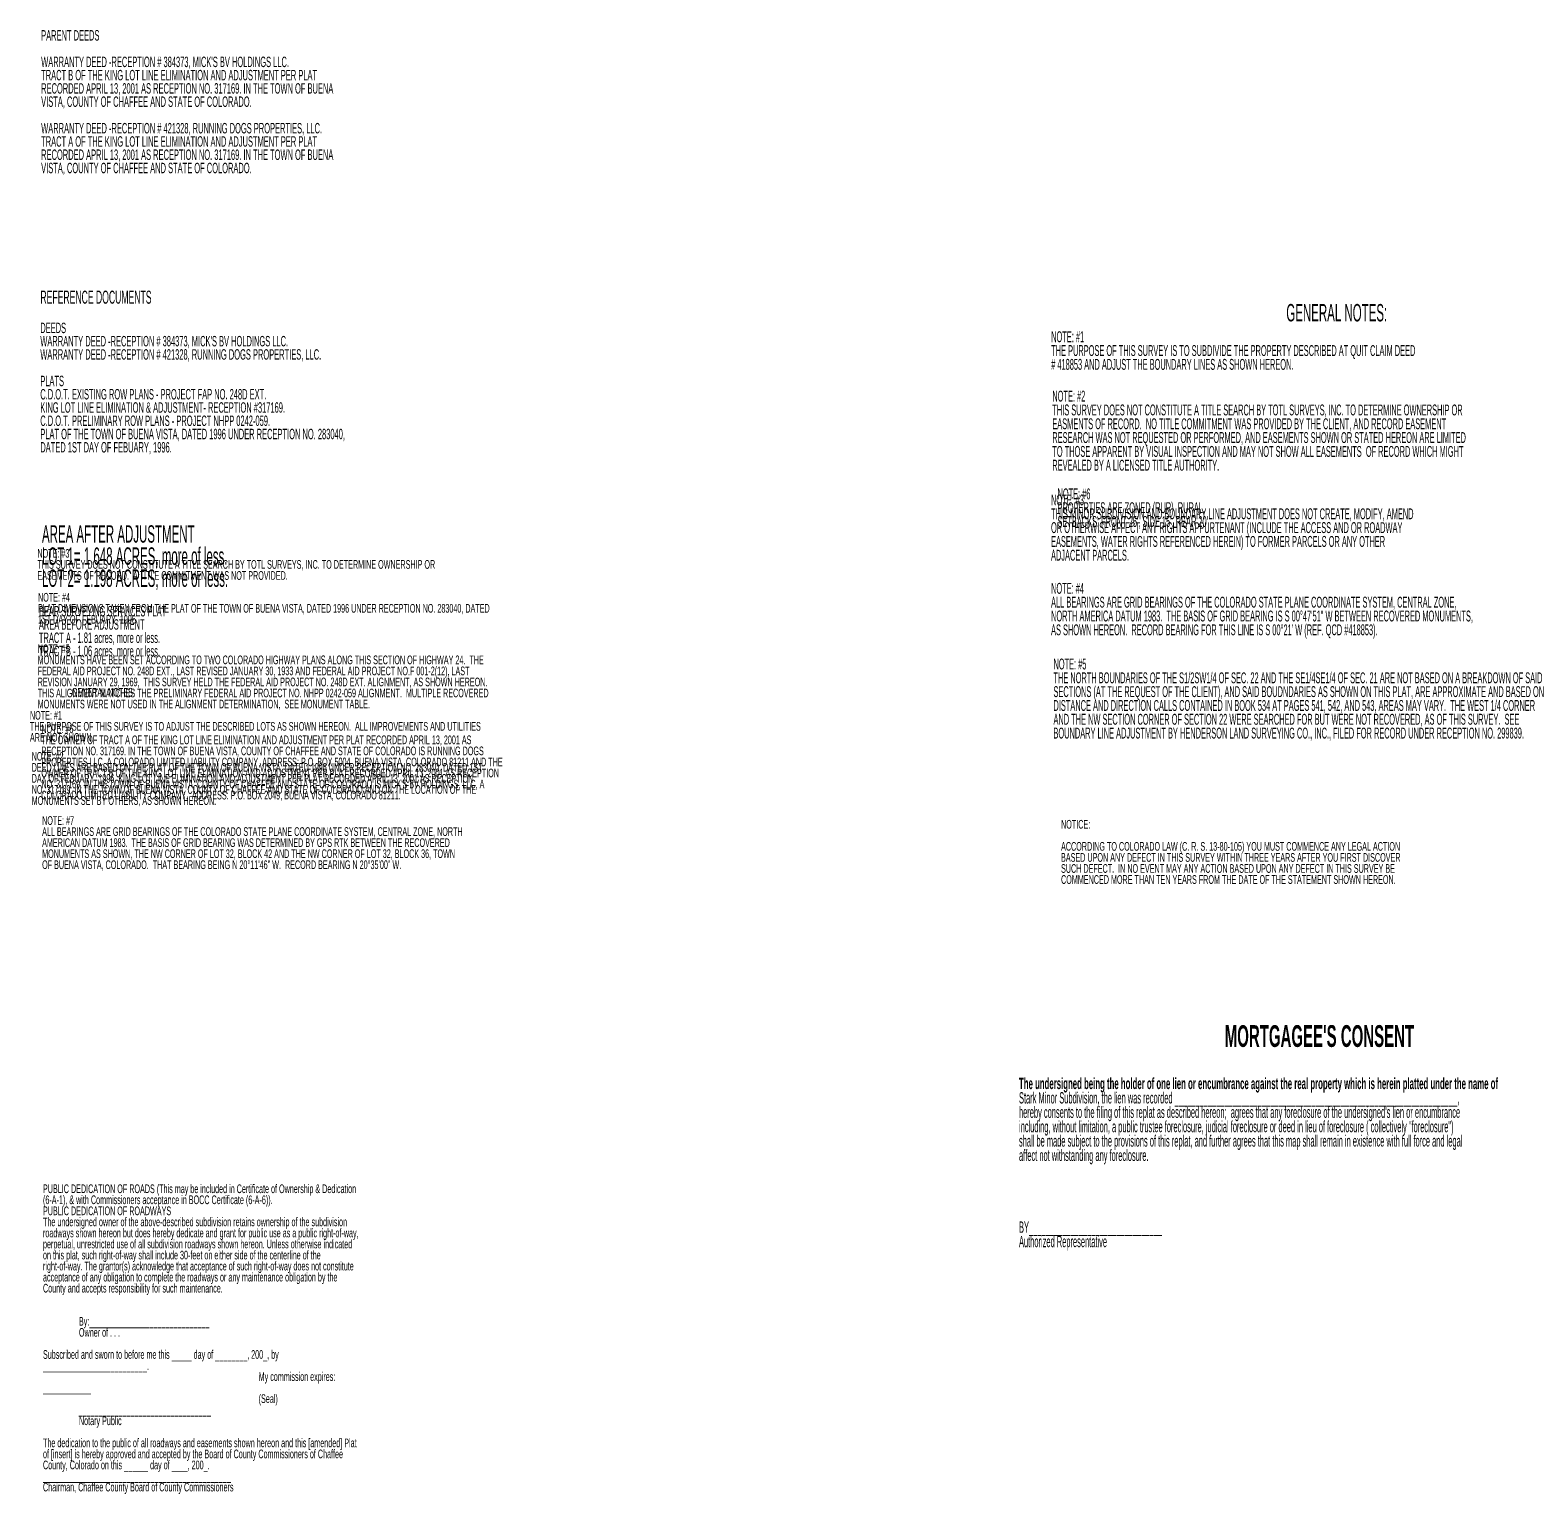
# Model space of a CAD drawing. Extents: x 2835785 to 2851632, y 1243954 to 1251877.
# Drawn here: x 2845797.4 to 2846265.1, y 1246261.6 to 1246718.5 of the extents above; entities that cross this region are included whole.
import ezdxf

# ---------------------------------------------------------------- set-up
doc = ezdxf.new("R2010")
doc.units = 0
doc.header["$MEASUREMENT"] = 0
doc.layers.add('Layout', color=5, linetype='Continuous', true_color=0x0000ff)
doc.layers.add('Misc_', color=7, linetype='Continuous', true_color=0x808000)
doc.styles.add('Arial31', font='arialbd.ttf', dxfattribs={"width": 0.383768, "height": 8.625})
doc.styles.add('Arial32', font='arialbd.ttf', dxfattribs={"width": 0.383872, "height": 4.485})

msp = doc.modelspace()

# ---------------------------------------------------------------- texts
at = {"layer": 'Layout'}
for s, height, width, p in [('PARENT DEEDS', 3.2583, 0.49368, (2845800.93, 1246715.21)), ("WARRANTY DEED -RECEPTION # 384373, MICK'S BV HOLDINGS LLC.", 3.2583, 0.49368, (2845800.93, 1246706.93)), ('TRACT B OF THE KING LOT LINE ELIMINATION AND ADJUSTMENT PER PLAT ', 3.2583, 0.49368, (2845800.93, 1246702.79)), ('RECORDED APRIL 13, 2001 AS RECEPTION NO. 317169. IN THE TOWN OF BUENA ', 3.2583, 0.49368, (2845800.93, 1246698.65)), ('VISTA, COUNTY OF CHAFFEE AND STATE OF COLORADO.', 3.2583, 0.49368, (2845800.93, 1246694.51)), ('WARRANTY DEED -RECEPTION # 421328, RUNNING DOGS PROPERTIES, LLC.', 3.2583, 0.49368, (2845800.93, 1246686.23)), ('TRACT A OF THE KING LOT LINE ELIMINATION AND ADJUSTMENT PER PLAT ', 3.2583, 0.49368, (2845800.93, 1246682.09)), ('RECORDED APRIL 13, 2001 AS RECEPTION NO. 317169. IN THE TOWN OF BUENA ', 3.2583, 0.49368, (2845800.93, 1246677.95)), ('VISTA, COUNTY OF CHAFFEE AND STATE OF COLORADO.', 3.2583, 0.49368, (2845800.93, 1246673.81)), ('REFERENCE DOCUMENTS', 4.0733, 0.494032, (2845800.7, 1246633.08)), ('GENERAL NOTES:', 5.4317, 0.493846, (2846189.64, 1246627.55)), ('DEEDS', 3.258, 0.49368, (2845800.66, 1246623.9)), ("WARRANTY DEED -RECEPTION # 384373, MICK'S BV HOLDINGS LLC.", 3.2583, 0.49368, (2845800.66, 1246619.76)), ('NOTE: #1 ', 3.395, 0.493735, (2846116.24, 1246621.07)), ('WARRANTY DEED -RECEPTION # 421328, RUNNING DOGS PROPERTIES, LLC.', 3.2583, 0.49368, (2845800.66, 1246615.62)), ('THE PURPOSE OF THIS SURVEY IS TO SUBDIVIDE THE PROPERTY DESCRIBED AT QUIT CLAIM DEED ', 3.395, 0.493735, (2846116.24, 1246616.76)), ('# 418853 AND ADJUST THE BOUNDARY LINES AS SHOWN HEREON.', 3.395, 0.493735, (2846116.24, 1246612.45)), ('PLATS', 3.258, 0.49368, (2845800.66, 1246607.34)), ('C.D.O.T. EXISTING ROW PLANS - PROJECT FAP NO. 248D EXT.', 3.2583, 0.49368, (2845800.66, 1246603.2)), ('NOTE: #2', 3.395, 0.493735, (2846116.59, 1246602.54)), ('KING LOT LINE ELIMINATION & ADJUSTMENT- RECEPTION #317169.', 3.2583, 0.49368, (2845800.66, 1246599.06)), ('THIS SURVEY DOES NOT CONSTITUTE A TITLE SEARCH BY TOTL SURVEYS, INC. TO DETERMINE OWNERSHIP OR ', 3.395, 0.493735, (2846116.59, 1246598.22)), ('C.D.O.T. PRELIMINARY ROW PLANS - PROJECT NHPP 0242-059.', 3.2583, 0.49368, (2845800.66, 1246594.92)), ('EASMENTS OF RECORD.  NO TITLE COMMITMENT WAS PROVIDED BY THE CLIENT, AND RECORD EASEMENT ', 3.395, 0.493735, (2846116.59, 1246593.91)), ('PLAT OF THE TOWN OF BUENA VISTA, DATED 1996 UNDER RECEPTION NO. 283040, ', 3.2583, 0.49368, (2845800.66, 1246590.78)), ('DATED 1ST DAY OF FEBUARY, 1996.', 3.2583, 0.49368, (2845800.66, 1246586.64)), ('RESEARCH WAS NOT REQUESTED OR PERFORMED, AND EASEMENTS SHOWN OR STATED HEREON ARE LIMITED ', 3.395, 0.493735, (2846116.59, 1246589.6)), ('TO THOSE APPARENT BY VISUAL INSPECTION AND MAY NOT SHOW ALL EASEMENTS  OF RECORD WHICH MIGHT ', 3.395, 0.493735, (2846116.59, 1246585.28)), ('REVEALED BY A LICENSED TITLE AUTHORITY.', 3.395, 0.493735, (2846116.59, 1246580.97)), ('NOTE: #3 ', 3.395, 0.493735, (2846116.19, 1246570.13)), ('NOTE: #6', 3.395, 0.493735, (2846118.21, 1246572.02)), ('PROPERTIES ARE ZONED (RUR)  RURAL.', 3.395, 0.493735, (2846118.21, 1246567.71)), ('THIS MINOR SUBDIVISION AND BOUNDARY LINE ADJUSTMENT DOES NOT CREATE, MODIFY, AMEND ', 3.395, 0.493735, (2846116.19, 1246565.82)), ("SETBACKS: FRONT 25', SIDE 15', REAR 20'", 3.395, 0.493735, (2846118.21, 1246563.39)), ('AREA AFTER ADJUSTMENT', 5.4317, 0.493846, (2845801.19, 1246558.5)), ('OR OTHERWISE AFFECT ANY RIGHTS APPURTENANT (INCLUDE THE ACCESS AND OR ROADWAY ', 3.395, 0.493735, (2846116.19, 1246561.5)), ('LOT 1= 1.648 ACRES, more of less.', 5.4317, 0.493846, (2845801.19, 1246551.6)), ('EASEMENTS, WATER RIGHTS REFERENCED HEREIN) TO FORMER PARCELS OR ANY OTHER ', 3.395, 0.493735, (2846116.19, 1246557.19)), ('THIS SURVEY DOES NOT CONSTITUTE A TITLE SEARCH BY TOTL SURVEYS, INC. TO DETERMINE OWNERSHIP OR ', 2.715, 0.494403, (2845799.77, 1246550.35)), ('NOTE: #3', 2.715, 0.494403, (2845799.77, 1246553.8)), ('ADJACENT PARCELS.', 3.395, 0.493735, (2846116.19, 1246552.88)), ('EASEMENTS OF RECORD.  A TITLE COMMITMENT WAS NOT PROVIDED.', 2.715, 0.494403, (2845799.77, 1246546.9)), ('LOT 2= 1.198 ACRES, more or less.', 5.4317, 0.493846, (2845801.19, 1246544.7)), ('NOTE: #4', 3.395, 0.493735, (2846116.2, 1246542.54)), ('NOTE: #4', 2.715, 0.494403, (2845799.95, 1246540.1)), ('PLAT DIMENSIONS TAKEN FROM THE PLAT OF THE TOWN OF BUENA VISTA, DATED 1996 UNDER RECEPTION NO. 283040, DATED ', 2.715, 0.494403, (2845799.95, 1246536.65)), ('BEAR SURVEYING SERVICES PLAT ', 3.2583, 0.49368, (2845800.22, 1246535.48)), ('ALL BEARINGS ARE GRID BEARINGS OF THE COLORADO STATE PLANE COORDINATE SYSTEM, CENTRAL ZONE, ', 3.395, 0.493735, (2846116.2, 1246538.23)), ('1ST DAY OF FEBUARY, 1996.', 2.715, 0.494403, (2845799.95, 1246533.2)), ('AREA BEFORE ADJUSTMENT', 3.2583, 0.49368, (2845800.22, 1246531.34)), ('NORTH AMERICA DATUM 1983.  THE BASIS OF GRID BEARING IS S 00%%D47\'51" W BETWEEN RECOVERED MONUMENTS, ', 3.395, 0.493735, (2846116.2, 1246533.91)), ('TRACT A - 1.81 acres, more or less.', 3.2583, 0.49368, (2845800.22, 1246527.2)), ("AS SHOWN HEREON.  RECORD BEARING FOR THIS LINE IS S 00%%D21' W (REF. QCD #418853).", 3.395, 0.493735, (2846116.2, 1246529.6)), ('NOTE: #5', 2.715, 0.494403, (2845799.85, 1246524.01)), ('TRACT B - 1.06 acres, more or less.', 3.2583, 0.49368, (2845800.22, 1246523.06)), ('MONUMENTS HAVE BEEN SET ACCORDING TO TWO COLORADO HIGHWAY PLANS ALONG THIS SECTION OF HIGHWAY 24.  THE ', 2.715, 0.494403, (2845799.85, 1246520.56)), ('FEDERAL AID PROJECT NO. 248D EXT., LAST REVISED JANUARY 30, 1933 AND FEDERAL AID PROJECT NO.F 001-2(12), LAST ', 2.715, 0.494403, (2845799.85, 1246517.11)), ('NOTE: #5', 3.395, 0.493735, (2846116.95, 1246518.93)), ('REVISION JANUARY 29, 1969,  THIS SURVEY HELD THE FEDERAL AID PROJECT NO. 248D EXT. ALIGNMENT, AS SHOWN HEREON.  ', 2.715, 0.494403, (2845799.85, 1246513.67)), ('THE NORTH BOUNDARIES OF THE S1/2SW1/4 OF SEC. 22 AND THE SE1/4SE1/4 OF SEC. 21 ARE NOT BASED ON A BREAKDOWN OF SAID ', 3.395, 0.493735, (2846116.95, 1246514.62)), ('THIS ALIGNMENT MATCHES THE PRELIMINARY FEDERAL AID PROJECT NO. NHPP 0242-059 ALIGNMENT.  MULTIPLE RECOVERED ', 2.715, 0.494403, (2845799.85, 1246510.22)), ('GENERAL NOTES:', 2.715, 0.494403, (2845810.48, 1246510.44)), ('SECTIONS (AT THE REQUEST OF THE CLIENT), AND SAID BOUDNDARIES AS SHOWN ON THIS PLAT, ARE APPROXIMATE AND BASED ON ', 3.395, 0.493735, (2846116.95, 1246510.31)), ('NOTE: #1  ', 2.715, 0.494403, (2845797.43, 1246503.26)), ('MONUMENTS WERE NOT USED IN THE ALIGNMENT DETERMINATION,  SEE MONUMENT TABLE.', 2.715, 0.494403, (2845799.85, 1246506.77)), ('DISTANCE AND DIRECTION CALLS CONTAINED IN BOOK 534 AT PAGES 541, 542, AND 543, AREAS MAY VARY.  THE WEST 1/4 CORNER ', 3.395, 0.493735, (2846116.95, 1246505.99)), ('THE PURPOSE OF THIS SURVEY IS TO ADJUST THE DESCRIBED LOTS AS SHOWN HEREON.  ALL IMPROVEMENTS AND UTILITIES  ', 2.715, 0.494403, (2845797.43, 1246499.81)), ('NOTE: #6', 2.715, 0.494403, (2845800.98, 1246499.05)), ('AND THE NW SECTION CORNER OF SECTION 22 WERE SEARCHED FOR BUT WERE NOT RECOVERED, AS OF THIS SURVEY.  SEE ', 3.395, 0.493735, (2846116.95, 1246501.68)), ('BOUNDARY LINE ADJUSTMENT BY HENDERSON LAND SURVEYING CO., INC., FILED FOR RECORD UNDER RECEPTION NO. 299839.', 3.395, 0.493735, (2846116.95, 1246497.37)), ('ARE NOT SHOWN.', 2.715, 0.494403, (2845797.43, 1246496.36)), ('THE OWNER OF TRACT A OF THE KING LOT LINE ELIMINATION AND ADJUSTMENT PER PLAT RECORDED APRIL 13, 2001 AS ', 2.715, 0.494403, (2845800.98, 1246495.6)), ('NOTE: #2', 2.715, 0.494403, (2845797.97, 1246490.45)), ('RECEPTION NO. 317169. IN THE TOWN OF BUENA VISTA, COUNTY OF CHAFFEE AND STATE OF COLORADO IS RUNNING DOGS ', 2.715, 0.494403, (2845800.98, 1246492.15)), ('PROPERTIES LLC, A COLORADO LIMITED LIABILITY COMPANY, ADDRESS: P.O. BOX 5004, BUENA VISTA, COLORADO 81211 AND THE ', 2.715, 0.494403, (2845800.98, 1246488.7)), ('DEED LINES ARE BASED ON THE PLAT OF THE TOWN OF BUENA VISTA, DATED 1996 UNDER RECEPTION NO. 283040, DATED 1ST ', 2.715, 0.494403, (2845797.97, 1246487)), ('OWNER OF TRACT B OF THE KING LOT LINE ELIMINATION AND ADJUSTMENT PER PLAT RECORDED APRIL 13, 2001 AS RECEPTION ', 2.715, 0.494403, (2845800.98, 1246485.26)), ('DAY OF FEBUARY, 1996, KING LOT LINE ELIMINATION AND ADJUSTMENT PER PLAT RECORDED APRIL 13, 2001 AS RECEPTION ', 2.715, 0.494403, (2845797.97, 1246483.56)), ('NO. 317169. IN THE TOWN OF BUENA VISTA, COUNTY OF CHAFFEE AND STATE OF COLORADO AND ON THE LOCATION OF THE ', 2.715, 0.494403, (2845797.97, 1246480.11)), ("NO. 317169. IN THE TOWN OF BUENA VISTA, COUNTY OF CHAFFEE AND STATE OF COLORADO IS MICK'S BV HOLDINGS, LLC, A ", 2.715, 0.494403, (2845800.98, 1246481.81)), ('MONUMENTS SET BY OTHERS, AS SHOWN HEREON.', 2.715, 0.494403, (2845797.97, 1246476.66)), ('COLORADO LIMITED LIABILITY COMPANY.  ADDRESS: P.O. BOX 2049, BUENA VISTA, COLORADO 81211.', 2.715, 0.494403, (2845800.98, 1246478.36)), ('NOTE: #7', 2.715, 0.494403, (2845801.23, 1246470.42)), ('ALL BEARINGS ARE GRID BEARINGS OF THE COLORADO STATE PLANE COORDINATE SYSTEM, CENTRAL ZONE, NORTH ', 2.715, 0.494403, (2845801.23, 1246466.97)), ('NOTICE:', 2.715, 0.494403, (2846119.32, 1246469.25)), ('AMERICAN DATUM 1983.  THE BASIS OF GRID BEARING WAS DETERMINED BY GPS RTK BETWEEN THE RECOVERED ', 2.715, 0.494403, (2845801.23, 1246463.52)), ('ACCORDING TO COLORADO LAW (C. R. S. 13-80-105) YOU MUST COMMENCE ANY LEGAL ACTION ', 2.715, 0.494403, (2846119.32, 1246462.35)), ('OF BUENA VISTA, COLORADO.  THAT BEARING BEING N 20%%D11\'46" W.  RECORD BEARING N 20%%D35\'00" W.', 2.715, 0.494403, (2845801.23, 1246456.63)), ('MONUMENTS AS SHOWN, THE NW CORNER OF LOT 32, BLOCK 42 AND THE NW CORNER OF LOT 32, BLOCK 36, TOWN ', 2.715, 0.494403, (2845801.23, 1246460.07)), ('BASED UPON ANY DEFECT IN THIS SURVEY WITHIN THREE YEARS AFTER YOU FIRST DISCOVER ', 2.715, 0.494403, (2846119.32, 1246458.9)), ('SUCH DEFECT.  IN NO EVENT MAY ANY ACTION BASED UPON ANY DEFECT IN THIS SURVEY BE ', 2.715, 0.494403, (2846119.32, 1246455.45)), ('COMMENCED MORE THAN TEN YEARS FROM THE DATE OF THE STATEMENT SHOWN HEREON.', 2.715, 0.494403, (2846119.32, 1246452.01)), ('Stark Minor Subdivision, the lien was recorded ____________________________________________________________________, ', 3.53, 0.493975, (2846106.19, 1246383.46)), ("hereby consents to the filing of this replat as described hereon;  agrees that any foreclosure of the undersigned's lien or encumbrance ", 3.53, 0.493975, (2846106.19, 1246378.98)), ('including, without limitation, a public trustee foreclosure, judicial foreclosure or deed in lieu of foreclosure ( collectively "foreclosure") ', 3.53, 0.493975, (2846106.19, 1246374.49)), ('shall be made subject to the provisions of this replat, and further agrees that this map shall remain in existence with full force and legal ', 3.53, 0.493975, (2846106.19, 1246370.01)), ('affect not withstanding any foreclosure.', 3.53, 0.493975, (2846106.19, 1246365.52)), ('BY________________________________', 3.53, 0.493975, (2846106.19, 1246343.1)), ('Authorized Representative', 3.53, 0.493975, (2846106.19, 1246338.61))]:
    msp.add_text(s, height=height, dxfattribs=dict(at, width=width)).set_placement(p)
for s, height, style, width, p in [("MORTGAGEE'S CONSENT", 6.79, 'Arial31', 0.493735, (2846170.41, 1246401.12)), ('The undersigned being the holder of one lien or encumbrance against the real property which is herein platted under the name of ', 3.53, 'Arial32', 0.493975, (2846106.19, 1246387.95))]:
    msp.add_text(s, height=height, dxfattribs=dict(at, style=style, width=width)).set_placement(p)
at = {"layer": 'Misc_', "width": 0.494403}
for s, p in [('PUBLIC DEDICATION OF ROADS (This may be included in Certificate of Ownership & Dedication ', (2845801.5, 1246355.49)), ('(6-A-1), & with Commissioners acceptance in BOCC Certificate (6-A-6)).', (2845801.5, 1246352.05)), ('PUBLIC DEDICATION OF ROADWAYS', (2845801.5, 1246348.6)), ('The undersigned owner of the above-described subdivision retains ownership of the subdivision ', (2845801.5, 1246345.15)), ('roadways shown hereon but does hereby dedicate and grant for public use as a public right-of-way, ', (2845801.5, 1246341.7)), ('on this plat, such right-of-way shall include 30-feet on either side of the centerline of the ', (2845801.5, 1246334.8)), ('perpetual, unrestricted use of all subdivision roadways shown hereon. Unless otherwise indicated ', (2845801.5, 1246338.25)), ('right-of-way. The grantor(s) acknowledge that acceptance of such right-of-way does not constitute ', (2845801.5, 1246331.36)), ('acceptance of any obligation to complete the roadways or any maintenance obligation by the ', (2845801.5, 1246327.91)), ('County and accepts responsibility for such maintenance.', (2845801.5, 1246324.46)), ('                  By:______________________________', (2845801.5, 1246314.11)), ('                  Owner of . . . ', (2845801.5, 1246310.67)), ('Subscribed and sworn to before me this _____ day of ________, 200_, by ', (2845801.5, 1246303.77)), ('__________________________. ', (2845801.5, 1246300.32)), ('                                                                                                            My commission expires: ', (2845801.5, 1246296.87)), ('____________', (2845801.5, 1246293.42)), ('                                                                                                            (Seal)', (2845801.5, 1246289.98)), ('                  _________________________________', (2845801.5, 1246286.53)), ('                  Notary Public', (2845801.5, 1246283.08)), ('The dedication to the public of all roadways and easements shown hereon and this [amended] Plat ', (2845801.5, 1246276.18)), ('of [insert] is hereby approved and accepted by the Board of County Commissioners of Chaffee ', (2845801.5, 1246272.73)), ('County, Colorado on this ______ day of ____, 200_.', (2845801.5, 1246269.29)), ('_______________________________________________', (2845801.5, 1246265.84)), ('Chairman, Chaffee County Board of County Commissioners', (2845801.5, 1246262.39))]:
    msp.add_text(s, height=2.715, dxfattribs=at).set_placement(p)

doc.saveas('drawing.dxf')
